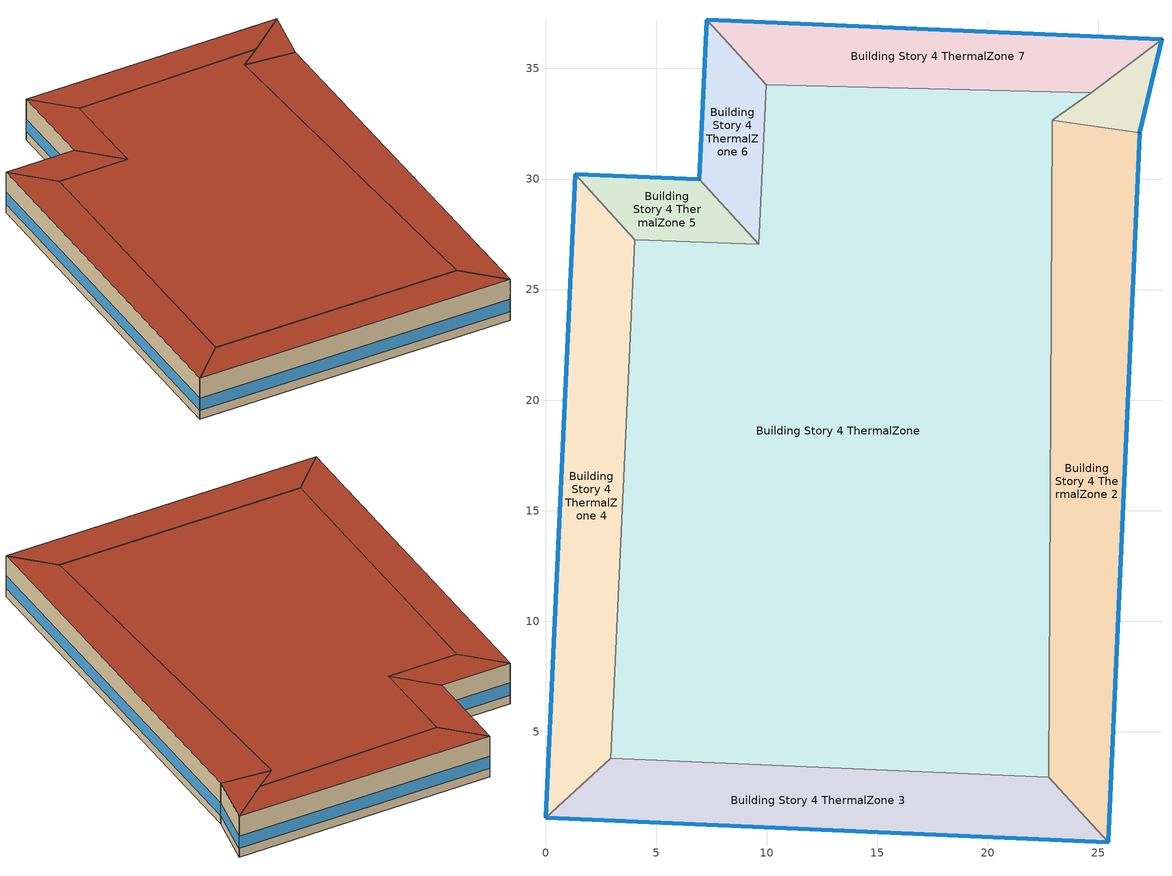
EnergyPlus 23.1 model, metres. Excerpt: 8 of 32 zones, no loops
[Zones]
Building Story 4 ThermalZone
 floor adiabatic (Typical Interior Ceiling): 24.69,33.91 22.92,32.65 22.75,2.95 2.95,3.81 4.04,27.26 9.65,27.04 9.98,34.25 z10.8
 wall adiabatic (Typical Interior Wall): 22.92,32.65 24.69,33.91 9.98,34.25 9.65,27.04 4.04,27.26 2.95,3.81 22.75,2.95 22.92,32.65 z10.8:14.4
 roof outside (Typical IEAD Roof - Highly Reflective R-25.64): 9.98,34.25 9.65,27.04 4.04,27.26 2.95,3.81 22.75,2.95 22.92,32.65 24.69,33.91 z14.4
Building Story 4 ThermalZone 1
 floor adiabatic (Typical Interior Ceiling): 27.88,36.32 26.88,32.1 22.92,32.65 24.69,33.91 z10.8
 wall outside (Typical Insulated Steel Framed Exterior Wall R-12.99): 26.88,32.1 27.88,36.32 z10.8:14.4
 wall adiabatic (Typical Interior Wall): 27.88,36.32 24.69,33.91 22.92,32.65 26.88,32.1 z10.8:14.4
 window (U 0.55 SHGC 0.25): 26.88,32.12 27.88,36.29 z11.56:12.65
 roof outside (Typical IEAD Roof - Highly Reflective R-25.64): 24.69,33.91 22.92,32.65 26.88,32.1 27.88,36.32 z14.4
Building Story 4 ThermalZone 2
 floor adiabatic (Typical Interior Ceiling): 26.88,32.1 25.46,0 22.75,2.95 22.92,32.65 z10.8
 wall outside (Typical Insulated Steel Framed Exterior Wall R-12.99): 25.46,0 26.88,32.1 z10.8:14.4
 wall adiabatic (Typical Interior Wall): 26.88,32.1 22.92,32.65 22.75,2.95 25.46,0 z10.8:14.4
 window (U 0.55 SHGC 0.25): 25.46,0.03 26.88,32.07 z11.56:12.64
 roof outside (Typical IEAD Roof - Highly Reflective R-25.64): 22.92,32.65 22.75,2.95 25.46,0 26.88,32.1 z14.4
Building Story 4 ThermalZone 3
 floor adiabatic (Typical Interior Ceiling): 25.46,0 0,1.11 2.95,3.81 22.75,2.95 z10.8
 wall outside (Typical Insulated Steel Framed Exterior Wall R-12.99): 0,1.11 25.46,0 z10.8:14.4
 wall adiabatic (Typical Interior Wall): 25.46,0 22.75,2.95 2.95,3.81 0,1.11 z10.8:14.4
 window (U 0.55 SHGC 0.25): 0.03,1.11 25.43,0 z11.56:12.64
 roof outside (Typical IEAD Roof - Highly Reflective R-25.64): 22.75,2.95 2.95,3.81 0,1.11 25.46,0 z14.4
Building Story 4 ThermalZone 4
 floor adiabatic (Typical Interior Ceiling): 0,1.11 1.34,30.21 4.04,27.26 2.95,3.81 z10.8
 wall outside (Typical Insulated Steel Framed Exterior Wall R-12.99): 1.34,30.21 0,1.11 z10.8:14.4
 wall adiabatic (Typical Interior Wall): 0,1.11 2.95,3.81 4.04,27.26 1.34,30.21 z10.8:14.4
 window (U 0.55 SHGC 0.25): 1.34,30.18 0,1.14 z11.56:12.64
 roof outside (Typical IEAD Roof - Highly Reflective R-25.64): 2.95,3.81 4.04,27.26 1.34,30.21 0,1.11 z14.4
Building Story 4 ThermalZone 5
 floor adiabatic (Typical Interior Ceiling): 1.34,30.21 6.95,29.99 9.65,27.04 4.04,27.26 z10.8
 wall outside (Typical Insulated Steel Framed Exterior Wall R-12.99): 6.95,29.99 1.34,30.21 z10.8:14.4
 wall adiabatic (Typical Interior Wall): 1.34,30.21 4.04,27.26 9.65,27.04 6.95,29.99 z10.8:14.4
 window (U 0.55 SHGC 0.25): 6.92,29.99 1.37,30.21 z11.56:12.65
 roof outside (Typical IEAD Roof - Highly Reflective R-25.64): 4.04,27.26 9.65,27.04 6.95,29.99 1.34,30.21 z14.4
Building Story 4 ThermalZone 6
 floor adiabatic (Typical Interior Ceiling): 6.95,29.99 7.28,37.21 9.98,34.25 9.65,27.04 z10.8
 wall outside (Typical Insulated Steel Framed Exterior Wall R-12.99): 7.28,37.21 6.95,29.99 z10.8:14.4
 wall adiabatic (Typical Interior Wall): 6.95,29.99 9.65,27.04 9.98,34.25 7.28,37.21 z10.8:14.4
 window (U 0.55 SHGC 0.25): 7.28,37.18 6.95,30.01 z11.56:12.65
 roof outside (Typical IEAD Roof - Highly Reflective R-25.64): 9.65,27.04 9.98,34.25 7.28,37.21 6.95,29.99 z14.4
Building Story 4 ThermalZone 7
 floor adiabatic (Typical Interior Ceiling): 7.28,37.21 27.88,36.32 24.69,33.91 9.98,34.25 z10.8
 wall outside (Typical Insulated Steel Framed Exterior Wall R-12.99): 27.88,36.32 7.28,37.21 z10.8:14.4
 wall adiabatic (Typical Interior Wall): 7.28,37.21 9.98,34.25 24.69,33.91 27.88,36.32 z10.8:14.4
 window (U 0.55 SHGC 0.25): 27.86,36.32 7.31,37.2 z11.56:12.64
 roof outside (Typical IEAD Roof - Highly Reflective R-25.64): 9.98,34.25 24.69,33.91 27.88,36.32 7.28,37.21 z14.4
[Building]
bld_38: Terrain=City
[Site:Location]
Jack Northrop Fld H_CA_USA: Latitude {deg}=41.3147; Longitude {deg}=-105.584; Time Zone {hr}=-8; Elevation {m}=21
[Site:GroundTemperature:FCfactorMethod]
18.8, 14.3, 13.6, 13.2, 13.3, 12.6, 15.3, 15.6, 17.7, 19.4, 19.7, 18.5
[Site:WaterMainsTemperature]
Calculation Method=Correlation; Annual Average Outdoor Air Temperature {C}=8.96667; Maximum Difference In Monthly Average Outdoor Air Temperatures {deltaC}=26.2
[SizingPeriod:DesignDay] Day of Month=21; Dry-Bulb Temperature Range Modifier Type=DefaultMultipliers; Humidity Condition Type=Wetbulb; Barometric Pressure {Pa}=98769; Rain Indicator=No; Snow Indicator=No; Daylight Saving Time Indicator=No; Begin Environment Reset Mode=FullResetAtBeginEnvironment
Name | Month | Day Type | Maximum Dry-Bulb Temperature {C} | Daily Dry-Bulb Temperature Range {deltaC} | Wetbulb or DewPoint at Maximum Dry-Bulb {C} | Wind Speed {m/s} | Wind Direction {deg} | Solar Model Indicator | ASHRAE Clear Sky Optical Depth for Beam Irradiance (taub) | ASHRAE Clear Sky Optical Depth for Diffuse Irradiance (taud) | Sky Clearness
Buffalo Niagara Intl Ap Ann Clg .4% Condns DB=>MWB 1 | 7 | SummerDesignDay | 30.3 | 9.3 | 21.8 | 5.7 | 240 | ASHRAETau | 0.462 | 2.001
Buffalo Niagara Intl Ap Ann Clg .4% Condns WB=>MDB 1 | 7 | SummerDesignDay | 27.8 | 9.3 | 23.8 | 5.7 | 240 | ASHRAETau | 0.462 | 2.001
Buffalo Niagara Intl Ap Ann Htg 99.6% Condns DB 1 | 1 | WinterDesignDay | -16.3 | 0 | -16.3 | 5.1 | 270 | ASHRAEClearSky |  |  | 0
[Material]
Name | Roughness | Thickness {m} | Conductivity {W/m-K} | Density {kg/m3} | Specific Heat {J/kg-K} | Thermal Absorptance | Solar Absorptance | Visible Absorptance
100mm Normalweight concrete floor | MediumRough | 0.1016 | 2.31045 | 2322 | 832.557 | 0.9 | 0.7 | 0.7
25mm Stucco | Smooth | 0.0254 | 0.72 | 1856 | 840 | 0.9 | 0.7 | 0.7
5/8 in. Gypsum Board | MediumSmooth | 0.0159 | 0.16 | 800 | 1090 | 0.9 | 0.7 | 0.7
G01 13mm gypsum board | Smooth | 0.0127 | 0.160031 | 800.001 | 1090.73 | 0.9 | 0.7 | 0.5
Metal Roof Surface | Smooth | 0.0008 | 45.28 | 7824 | 500 | 0.9 | 0.7 | 0.7
Roof Membrane - Highly Reflective | VeryRough | 0.0095 | 0.16 | 1121.29 | 1460 | 0.75 | 0.45 | 0.7
Std Wood 6inch 1; Std Wood 6inch 2 | MediumSmooth | 0.15 | 0.12 | 540 | 1210 | 0.9 | 0.7 | 0.7
[Material:NoMass] Roughness=Smooth; Thermal Absorptance=0.9; Solar Absorptance=0.7
Name | Thermal Resistance {m2-K/W} | Visible Absorptance
CP02 CARPET PAD | 0.21648 | 0.8
Typical Insulation R-10.81 | 1.90342 | 0.7
Typical Insulation R-24.52 | 4.31889 | 0.7
[WindowMaterial:Gas]
Gap_1_W_0_0032: Gas Type=Air; Thickness {m}=0.0032
[WindowMaterial:Glazing] Optical Data Type=SpectralAverage; Infrared Transmittance at Normal Incidence=0; Back Side Infrared Hemispherical Emissivity=0.84; Conductivity {W/m-K}=1; Dirt Correction Factor for Solar and Visible Transmittance=1; Solar Diffusing=No
Name | Thickness {m} | Solar Transmittance at Normal Incidence | Front Side Solar Reflectance at Normal Incidence | Back Side Solar Reflectance at Normal Incidence | Visible Transmittance at Normal Incidence | Front Side Visible Reflectance at Normal Incidence | Back Side Visible Reflectance at Normal Incidence | Front Side Infrared Hemispherical Emissivity
Glass_2022F_LayerAvg | 0.0039 | 0.355897 | 0.394095 | 0.265645 | 0.677694 | 0.042734 | 0.05547 | 0.046
Glass_2175_LayerAvg | 0.0086 | 0.167758 | 0.217606 | 0.437978 | 0.416044 | 0.078729 | 0.10654 | 0.84
[Construction]
InteriorFurnishings 1: Std Wood 6inch 1
InteriorFurnishings 2: Std Wood 6inch 2
Typical IEAD Roof - Highly Reflective R-25.64: Roof Membrane - Highly Reflective, Typical Insulation R-24.52, Metal Roof Surface
Typical Insulated Steel Framed Exterior Wall R-12.99: 25mm Stucco, 5/8 in. Gypsum Board, Typical Insulation R-10.81, 5/8 in. Gypsum Board
Typical Interior Ceiling: CP02 CARPET PAD, 100mm Normalweight concrete floor
Typical Interior Wall: G01 13mm gypsum board, G01 13mm gypsum board
U 0.55 SHGC 0.25: Glass_2175_LayerAvg, Gap_1_W_0_0032, Glass_2022F_LayerAvg
[Zone] Multiplier=1; Part of Total Floor Area=Yes
Building Story 4 ThermalZone; Building Story 4 ThermalZone 1; Building Story 4 ThermalZone 2; Building Story 4 ThermalZone 3; Building Story 4 ThermalZone 4; Building Story 4 ThermalZone 5; Building Story 4 ThermalZone 6; Building Story 4 ThermalZone 7
[Space] Space Type=Story Top Blended Space Type
Name | Zone
Building Story 4 Space | Building Story 4 ThermalZone
Building Story 4 Space 1 | Building Story 4 ThermalZone 1
Building Story 4 Space 2 | Building Story 4 ThermalZone 2
Building Story 4 Space 3 | Building Story 4 ThermalZone 3
Building Story 4 Space 4 | Building Story 4 ThermalZone 4
Building Story 4 Space 5 | Building Story 4 ThermalZone 5
Building Story 4 Space 6 | Building Story 4 ThermalZone 6
Building Story 4 Space 7 | Building Story 4 ThermalZone 7
[SpaceList]
Story Top Blended Space Type: Building Story 4 Space 3, Building Story 4 Space 6, Building Story 4 Space 1, Building Story 4 Space, Building Story 4 Space 2, Building Story 4 Space 5, Building Story 4 Space 7, Building Story 4 Space 4
[InternalMass]
Name | Construction | Zone or ZoneList | Space or SpaceList | Surface Area {m2}
Building Story 4 Space 3 Office WholeBuilding - Lg Office A  - Story Top Mass; Building Story 4 Space 3 Office WholeBuilding - Lg Office C  - Story Top Mass | InteriorFurnishings 1 | Building Story 4 ThermalZone 3 | Building Story 4 Space 3 | 18.0313
Building Story 4 Space 6 Office WholeBuilding - Lg Office A  - Story Top Mass; Building Story 4 Space 6 Office WholeBuilding - Lg Office C  - Story Top Mass | InteriorFurnishings 1 | Building Story 4 ThermalZone 6 | Building Story 4 Space 6 | 5.76603
Building Story 4 Space 1 Office WholeBuilding - Lg Office A  - Story Top Mass; Building Story 4 Space 1 Office WholeBuilding - Lg Office C  - Story Top Mass | InteriorFurnishings 1 | Building Story 4 ThermalZone 1 | Building Story 4 Space 1 | 2.39367
Building Story 4 Space Office WholeBuilding - Lg Office A  - Story Top Mass; Building Story 4 Space Office WholeBuilding - Lg Office C  - Story Top Mass | InteriorFurnishings 1 | Building Story 4 ThermalZone | Building Story 4 Space | 155.354
Building Story 4 Space 2 Office WholeBuilding - Lg Office A  - Story Top Mass; Building Story 4 Space 2 Office WholeBuilding - Lg Office C  - Story Top Mass | InteriorFurnishings 1 | Building Story 4 ThermalZone 2 | Building Story 4 Space 2 | 29.3762
Building Story 4 Space 5 Office WholeBuilding - Lg Office A  - Story Top Mass; Building Story 4 Space 5 Office WholeBuilding - Lg Office C  - Story Top Mass | InteriorFurnishings 1 | Building Story 4 ThermalZone 5 | Building Story 4 Space 5 | 4.48598
Building Story 4 Space 7 Office WholeBuilding - Lg Office A  - Story Top Mass; Building Story 4 Space 7 Office WholeBuilding - Lg Office C  - Story Top Mass | InteriorFurnishings 1 | Building Story 4 ThermalZone 7 | Building Story 4 Space 7 | 13.3725
Building Story 4 Space 4 Office WholeBuilding - Lg Office A  - Story Top Mass; Building Story 4 Space 4 Office WholeBuilding - Lg Office C  - Story Top Mass | InteriorFurnishings 1 | Building Story 4 ThermalZone 4 | Building Story 4 Space 4 | 20.9696
Building Story 4 Space 3 Office WholeBuilding - Lg Office A end_a - Story Top Mass; Building Story 4 Space 3 Office WholeBuilding - Lg Office A end_b - Story Top Mass; Building Story 4 Space 3 Office WholeBuilding - Lg Office C end_a - Story Top Mass; Building Story 4 Space 3 Office WholeBuilding - Lg Office C end_b - Story Top Mass | InteriorFurnishings 1 | Building Story 4 ThermalZone 3 | Building Story 4 Space 3 | 3.01233
Building Story 4 Space 6 Office WholeBuilding - Lg Office A end_a - Story Top Mass; Building Story 4 Space 6 Office WholeBuilding - Lg Office A end_b - Story Top Mass; Building Story 4 Space 6 Office WholeBuilding - Lg Office C end_a - Story Top Mass; Building Story 4 Space 6 Office WholeBuilding - Lg Office C end_b - Story Top Mass | InteriorFurnishings 1 | Building Story 4 ThermalZone 6 | Building Story 4 Space 6 | 0.963278
Building Story 4 Space 1 Office WholeBuilding - Lg Office A end_a - Story Top Mass; Building Story 4 Space 1 Office WholeBuilding - Lg Office A end_b - Story Top Mass; Building Story 4 Space 1 Office WholeBuilding - Lg Office C end_a - Story Top Mass; Building Story 4 Space 1 Office WholeBuilding - Lg Office C end_b - Story Top Mass | InteriorFurnishings 1 | Building Story 4 ThermalZone 1 | Building Story 4 Space 1 | 0.39989
Building Story 4 Space Office WholeBuilding - Lg Office A end_a - Story Top Mass; Building Story 4 Space Office WholeBuilding - Lg Office A end_b - Story Top Mass; Building Story 4 Space Office WholeBuilding - Lg Office C end_a - Story Top Mass; Building Story 4 Space Office WholeBuilding - Lg Office C end_b - Story Top Mass | InteriorFurnishings 1 | Building Story 4 ThermalZone | Building Story 4 Space | 25.9535
Building Story 4 Space 2 Office WholeBuilding - Lg Office A end_a - Story Top Mass; Building Story 4 Space 2 Office WholeBuilding - Lg Office A end_b - Story Top Mass; Building Story 4 Space 2 Office WholeBuilding - Lg Office C end_a - Story Top Mass; Building Story 4 Space 2 Office WholeBuilding - Lg Office C end_b - Story Top Mass | InteriorFurnishings 1 | Building Story 4 ThermalZone 2 | Building Story 4 Space 2 | 4.90762
Building Story 4 Space 5 Office WholeBuilding - Lg Office A end_a - Story Top Mass; Building Story 4 Space 5 Office WholeBuilding - Lg Office A end_b - Story Top Mass; Building Story 4 Space 5 Office WholeBuilding - Lg Office C end_a - Story Top Mass; Building Story 4 Space 5 Office WholeBuilding - Lg Office C end_b - Story Top Mass | InteriorFurnishings 1 | Building Story 4 ThermalZone 5 | Building Story 4 Space 5 | 0.749432
Building Story 4 Space 7 Office WholeBuilding - Lg Office A end_a - Story Top Mass; Building Story 4 Space 7 Office WholeBuilding - Lg Office A end_b - Story Top Mass; Building Story 4 Space 7 Office WholeBuilding - Lg Office C end_a - Story Top Mass; Building Story 4 Space 7 Office WholeBuilding - Lg Office C end_b - Story Top Mass | InteriorFurnishings 1 | Building Story 4 ThermalZone 7 | Building Story 4 Space 7 | 2.23402
Building Story 4 Space 4 Office WholeBuilding - Lg Office A end_a - Story Top Mass; Building Story 4 Space 4 Office WholeBuilding - Lg Office A end_b - Story Top Mass; Building Story 4 Space 4 Office WholeBuilding - Lg Office C end_a - Story Top Mass; Building Story 4 Space 4 Office WholeBuilding - Lg Office C end_b - Story Top Mass | InteriorFurnishings 1 | Building Story 4 ThermalZone 4 | Building Story 4 Space 4 | 3.50321
Building Story 4 Space 3 Office WholeBuilding - Lg Office B  - Story Top Mass | InteriorFurnishings 1 | Building Story 4 ThermalZone 3 | Building Story 4 Space 3 | 59.9342
Building Story 4 Space 6 Office WholeBuilding - Lg Office B  - Story Top Mass | InteriorFurnishings 1 | Building Story 4 ThermalZone 6 | Building Story 4 Space 6 | 19.1657
Building Story 4 Space 1 Office WholeBuilding - Lg Office B  - Story Top Mass | InteriorFurnishings 1 | Building Story 4 ThermalZone 1 | Building Story 4 Space 1 | 7.95631
Building Story 4 Space Office WholeBuilding - Lg Office B  - Story Top Mass | InteriorFurnishings 1 | Building Story 4 ThermalZone | Building Story 4 Space | 516.378
Building Story 4 Space 2 Office WholeBuilding - Lg Office B  - Story Top Mass | InteriorFurnishings 1 | Building Story 4 ThermalZone 2 | Building Story 4 Space 2 | 97.6433
Building Story 4 Space 5 Office WholeBuilding - Lg Office B  - Story Top Mass | InteriorFurnishings 1 | Building Story 4 ThermalZone 5 | Building Story 4 Space 5 | 14.9109
Building Story 4 Space 7 Office WholeBuilding - Lg Office B  - Story Top Mass | InteriorFurnishings 1 | Building Story 4 ThermalZone 7 | Building Story 4 Space 7 | 44.4487
Building Story 4 Space 4 Office WholeBuilding - Lg Office B  - Story Top Mass | InteriorFurnishings 1 | Building Story 4 ThermalZone 4 | Building Story 4 Space 4 | 69.7008
Building Story 4 Space 3 Office WholeBuilding - Lg Office B end_a - Story Top Mass; Building Story 4 Space 3 Office WholeBuilding - Lg Office B end_b - Story Top Mass | InteriorFurnishings 1 | Building Story 4 ThermalZone 3 | Building Story 4 Space 3 | 10.0127
Building Story 4 Space 6 Office WholeBuilding - Lg Office B end_a - Story Top Mass; Building Story 4 Space 6 Office WholeBuilding - Lg Office B end_b - Story Top Mass | InteriorFurnishings 1 | Building Story 4 ThermalZone 6 | Building Story 4 Space 6 | 3.20183
Building Story 4 Space 1 Office WholeBuilding - Lg Office B end_a - Story Top Mass; Building Story 4 Space 1 Office WholeBuilding - Lg Office B end_b - Story Top Mass | InteriorFurnishings 1 | Building Story 4 ThermalZone 1 | Building Story 4 Space 1 | 1.32919
Building Story 4 Space Office WholeBuilding - Lg Office B end_a - Story Top Mass; Building Story 4 Space Office WholeBuilding - Lg Office B end_b - Story Top Mass | InteriorFurnishings 1 | Building Story 4 ThermalZone | Building Story 4 Space | 86.2667
Building Story 4 Space 2 Office WholeBuilding - Lg Office B end_a - Story Top Mass; Building Story 4 Space 2 Office WholeBuilding - Lg Office B end_b - Story Top Mass | InteriorFurnishings 1 | Building Story 4 ThermalZone 2 | Building Story 4 Space 2 | 16.3124
Building Story 4 Space 5 Office WholeBuilding - Lg Office B end_a - Story Top Mass; Building Story 4 Space 5 Office WholeBuilding - Lg Office B end_b - Story Top Mass | InteriorFurnishings 1 | Building Story 4 ThermalZone 5 | Building Story 4 Space 5 | 2.49103
Building Story 4 Space 7 Office WholeBuilding - Lg Office B end_a - Story Top Mass; Building Story 4 Space 7 Office WholeBuilding - Lg Office B end_b - Story Top Mass | InteriorFurnishings 1 | Building Story 4 ThermalZone 7 | Building Story 4 Space 7 | 7.42564
Building Story 4 Space 4 Office WholeBuilding - Lg Office B end_a - Story Top Mass; Building Story 4 Space 4 Office WholeBuilding - Lg Office B end_b - Story Top Mass | InteriorFurnishings 1 | Building Story 4 ThermalZone 4 | Building Story 4 Space 4 | 11.6443
Building Story 4 Space Mass | InteriorFurnishings 2 | Building Story 4 ThermalZone | Building Story 4 Space | 1103.43
Building Story 4 Space 1 Mass | InteriorFurnishings 2 | Building Story 4 ThermalZone 1 | Building Story 4 Space 1 | 17.0016
Building Story 4 Space 2 Mass | InteriorFurnishings 2 | Building Story 4 ThermalZone 2 | Building Story 4 Space 2 | 208.651
Building Story 4 Space 3 Mass | InteriorFurnishings 2 | Building Story 4 ThermalZone 3 | Building Story 4 Space 3 | 128.071
Building Story 4 Space 4 Mass | InteriorFurnishings 2 | Building Story 4 ThermalZone 4 | Building Story 4 Space 4 | 148.941
Building Story 4 Space 5 Mass | InteriorFurnishings 2 | Building Story 4 ThermalZone 5 | Building Story 4 Space 5 | 31.8626
Building Story 4 Space 6 Mass | InteriorFurnishings 2 | Building Story 4 ThermalZone 6 | Building Story 4 Space 6 | 40.9545
Building Story 4 Space 7 Mass | InteriorFurnishings 2 | Building Story 4 ThermalZone 7 | Building Story 4 Space 7 | 94.981
[Lights]
Office WholeBuilding - Lg Office Lights 2: Zone or ZoneList or Space or SpaceList=Story Top Blended Space Type; Schedule=OfficeLarge BLDG_LIGHT_SCH_2013; Design Level Calculation Method=Watts/Area; Watts per Zone Floor Area {W/m2}=8.82641; Return Air Fraction=0; Fraction Radiant=0.7; Fraction Visible=0.2; Fraction Replaceable=1
[People]
Office WholeBuilding - Lg Office People 2: Zone or ZoneList or Space or SpaceList=Story Top Blended Space Type; Number of People Schedule=OfficeLarge BLDG_OCC_SCH; Number of People Calculation Method=People/Area; People per Floor Area {person/m2}=0.0538196; Fraction Radiant=0.3; Activity Level Schedule=OfficeLarge ACTIVITY_SCH; Enable ASHRAE 55 Comfort Warnings=Yes; Mean Radiant Temperature Calculation Type=ZoneAveraged; Work Efficiency Schedule=Work Efficiency Schedule; Clothing Insulation Schedule=Clothing Schedule; Air Velocity Schedule=Air Velocity Schedule; Thermal Comfort Model 1 Type=Fanger
[ElectricEquipment]
Office WholeBuilding - Lg Office Elec Equip 2: Zone or ZoneList or Space or SpaceList=Story Top Blended Space Type; Schedule=OfficeLarge BLDG_EQUIP_SCH; Design Level Calculation Method=Watts/Area; Watts per Zone Floor Area {W/m2}=8.07007; Fraction Latent=0; Fraction Radiant=0.5; Fraction Lost=0
[ZoneInfiltration:DesignFlowRate] Zone or ZoneList or Space or SpaceList=Story Top Blended Space Type; Schedule=Always On Discrete; Design Flow Rate Calculation Method=Flow/ExteriorArea; Constant Term Coefficient=0; Temperature Term Coefficient=0; Velocity Term Coefficient=0.224; Velocity Squared Term Coefficient=0
Name | Flow Rate per Exterior Surface Area {m3/s-m2}
Office WholeBuilding - Lg Office A  - Story Top Infiltration; Office WholeBuilding - Lg Office C  - Story Top Infiltration | 3.77172e-05
Office WholeBuilding - Lg Office A end_a - Story Top Infiltration; Office WholeBuilding - Lg Office A end_b - Story Top Infiltration; Office WholeBuilding - Lg Office C end_a - Story Top Infiltration; Office WholeBuilding - Lg Office C end_b - Story Top Infiltration | 1.26021e-05
Office WholeBuilding - Lg Office B end_a - Story Top Infiltration; Office WholeBuilding - Lg Office B end_b - Story Top Infiltration | 2.09441e-05
[Daylighting:Controls] Lighting Control Type=Stepped; Minimum Input Power Fraction for Continuous or ContinuousOff Dimming Control=0.3; Minimum Light Output Fraction for Continuous or ContinuousOff Dimming Control=0.2; Number of Stepped Control Steps=3; Probability Lighting will be Reset When Needed in Manual Stepped Control=1; Glare Calculation Azimuth Angle of View Direction Clockwise from Zone y-Axis {deg}=-0; Maximum Allowable Discomfort Glare Index=22; Illuminance Setpoint at Reference Point 1 {lux}=377; Illuminance Setpoint at Reference Point 2 {lux}=377
Name | Zone or Space | Glare Calculation Daylighting Reference Point | Daylighting Reference Point 1 | Fraction of Lights Controlled by Reference Point 1 | Daylighting Reference Point 2 | Fraction of Lights Controlled by Reference Point 2
Building Story 4 ThermalZone 2 DaylightingControls | Building Story 4 ThermalZone 2 | Building Story 4 Space 2 Daylt Sensor 1 | Building Story 4 Space 2 Daylt Sensor 1 | 0.376 | Building Story 4 Space 2 Daylt Sensor 2 | 0.14
Building Story 4 ThermalZone 3 DaylightingControls | Building Story 4 ThermalZone 3 | Building Story 4 Space 3 Daylt Sensor 1 | Building Story 4 Space 3 Daylt Sensor 1 | 0.463 | Building Story 4 Space 3 Daylt Sensor 2 | 0.102
Building Story 4 ThermalZone 4 DaylightingControls | Building Story 4 ThermalZone 4 | Building Story 4 Space 4 Daylt Sensor 1 | Building Story 4 Space 4 Daylt Sensor 1 | 0.459 | Building Story 4 Space 4 Daylt Sensor 2 | 0.104
Building Story 4 ThermalZone 7 DaylightingControls | Building Story 4 ThermalZone 7 | Building Story 4 Space 7 Daylt Sensor 1 | Building Story 4 Space 7 Daylt Sensor 1 | 0.491 | Building Story 4 Space 7 Daylt Sensor 2 | 0.089
[AvailabilityManager:NightCycle] Applicability Schedule=Always On Discrete; Control Type=CycleOnAny; Thermostat Tolerance {deltaC}=1.9999; Cycling Run Time Control Type=Thermostat; Cycling Run Time {s}=1800
Name | Fan Schedule
Availability Manager Night Cycle 1 | 8 Zone PVAV Occ Sch
Availability Manager Night Cycle 2 | 8 Zone PVAV 1 Occ Sch
Availability Manager Night Cycle 3 | 8 Zone PVAV 2 Occ Sch
Availability Manager Night Cycle 4 | 8 Zone PVAV 3 Occ Sch
[AvailabilityManager:Scheduled] Schedule=Always On Discrete
8 Zone PVAV OA System Availability Manager; 8 Zone PVAV 1 OA System Availability Manager; 8 Zone PVAV 2 OA System Availability Manager; 8 Zone PVAV 3 OA System Availability Manager
[Exterior:Lights] Control Option=AstronomicalClock
Name | Schedule | Design Level {W}
Building Facades | Schedule Ruleset 1 | 598.938
Main Entries | Schedule Ruleset 2 | 240
Other Doors | Schedule Ruleset 2 | 173.719
Parking Areas and Drives | Schedule Ruleset 2 | 3654.73
[EnergyManagementSystem:Sensor]
Name | Output:Variable or Output:Meter Index Key | Output:Variable or Output:Meter
Ele_Sen | Whole Building | Facility Total Purchased Electricity Energy
Fut_Sen | NYSTc 2030 Future Hourly Emissions Sch | Schedule Value
His_Sen | New York 2019 Historical Hourly Emissions Sch | Schedule Value
Mains_Water_Temp_Sen | Environment | Site Mains Water Temperature
[EnergyManagementSystem:Actuator]
Mains_Water_Temp_Act: Actuated Component Unique=Mains Water Temperature; Actuated Component Type=Schedule:Constant; Actuated Component Control Type=Schedule Value
[EnergyManagementSystem:Program]
Emissions_Calc_Prgm: SET fut_hr_val = Fut_Sen; SET his_hr_val = His_Sen; SET fut_yr_val = 92; SET his_yr_val = 583; SET elec = Ele_Sen; SET conv = 1000000 * 60 * 60; SET conv_kg_mt = 0.001; SET fut_hr = (fut_hr_val * elec / conv) * conv_kg_mt; SET his_hr = (his_hr_val * elec / conv) * conv_kg_mt; SET fut_yr = (fut_yr_val * elec / conv) * conv_kg_mt; SET his_yr = (his_yr_val * elec / conv) * conv_kg_mt; SET fut_hr_intensity = fut_hr * 1000 / 38188.442920404916; SET his_hr_intensity = his_hr * 1000 / 38188.442920404916; SET fut_yr_intensity = fut_yr * 1000 / 38188.442920404916; SET his_yr_intensity = his_yr * 1000 / 38188.442920404916
Mains_Water_Prg: SET Mains_Water_Temp_Act = Mains_Water_Temp_Sen
[EnergyManagementSystem:ProgramCallingManager]
Emissions Calc Prgm: EndOfSystemTimestepBeforeHVACReporting; Emissions_Calc_Prgm
Mains_Water_Prg_Mgr: BeginTimestepBeforePredictor; Mains_Water_Prg
[EnergyManagementSystem:OutputVariable] Type of Data in Variable=Summed; Update Frequency=SystemTimestep; EMS Program or Subroutine=Emissions_Calc_Prgm
Name | EMS Variable | Units
Future_Annual_Electricity_Emissions | fut_yr | mt
Future_Annual_Electricity_Emissions_Intensity | fut_yr_intensity | kg/ft2
Future_Hourly_Electricity_Emissions | fut_hr | mt
Future_Hourly_Electricity_Emissions_Intensity | fut_hr_intensity | kg/ft2
Historical_Annual_Electricity_Emissions | his_yr | mt
Historical_Annual_Electricity_Emissions_Intensity | his_yr_intensity | kg/ft2
Historical_Hourly_Electricity_Emissions | his_hr | mt
Historical_Hourly_Electricity_Emissions_Intensity | his_hr_intensity | kg/ft2
[Schedule:Day:Interval]
OfficeLarge BLDG_LIGHT_SCH_2013 Wkdy Day: No, 05:00, 0.05, 06:00, 0.1, 07:00, 0.0905601, 08:00, 0.27168, 17:00, 0.815041, 18:00, 0.452801, 20:00, 0.27168, 22:00, 0.18112, 23:00, 0.0905601, 24:00, 0.0452801
OfficeLarge BLDG_LIGHT_SCH_2013 Sat Day: No, 06:00, 0.05, 08:00, 0.0905601, 12:00, 0.27168, 17:00, 0.13584, 19:00, 0.0452801, 24:00, 0.05
OfficeLarge BLDG_LIGHT_SCH_2013 Default: No, 05:00, 0.05, 18:00, 0.0452801, 24:00, 0.05
OfficeLarge BLDG_LIGHT_SCH_2013 Summer Design Day; Clothing Schedule Default Winter Clothes; 8 Zone PVAV Occ Sch Summer Design Day; 8 Zone PVAV Occ Sch Winter Design Day; 8 Zone PVAV 1 Occ Sch Summer Design Day; 8 Zone PVAV 1 Occ Sch Winter Design Day; OfficeLarge BLDG_EQUIP_SCH Summer Design Day; 8 Zone PVAV 2 Occ Sch Summer Design Day; 8 Zone PVAV 2 Occ Sch Winter Design Day; 8 Zone PVAV 3 Occ Sch Summer Design Day; 8 Zone PVAV 3 Occ Sch Winter Design Day: No, 24:00, 1
OfficeLarge BLDG_LIGHT_SCH_2013 Winter Design Day; Work Efficiency Schedule Default; 8 Zone PVAV Occ Sch Sunday; 8 Zone PVAV 1 Occ Sch Sunday; OfficeLarge BLDG_OCC_SCH Winter Design Day; OfficeLarge BLDG_EQUIP_SCH Winter Design Day; 8 Zone PVAV 2 Occ Sch Sunday; 8 Zone PVAV 3 Occ Sch Sunday: No, 24:00, 0
Air Velocity Schedule Default: No, 24:00, 0.2
8 Zone PVAV Occ Sch Thursday; 8 Zone PVAV Occ Sch Friday; 8 Zone PVAV Occ Sch Default; 8 Zone PVAV Occ Sch Tuesday; 8 Zone PVAV Occ Sch Wednesday; 8 Zone PVAV Occ Sch Tuesday 2; 8 Zone PVAV Occ Sch Wednesday 2; 8 Zone PVAV Occ Sch Thursday 2; 8 Zone PVAV Occ Sch Friday 2; 8 Zone PVAV Occ Sch Monday 2; 8 Zone PVAV 1 Occ Sch Default: No, 08:00, 0, 21:00, 1, 24:00, 0
8 Zone PVAV Occ Sch Wednesday 1; 8 Zone PVAV Occ Sch Thursday 1; 8 Zone PVAV Occ Sch Friday 1; 8 Zone PVAV Occ Sch Monday 1; 8 Zone PVAV Occ Sch Tuesday 1: No, 08:00, 0, 19:00, 1, 24:00, 0
OfficeLarge BLDG_OCC_SCH Wkdy Day: No, 06:00, 0, 07:00, 0.1, 08:00, 0.2, 12:00, 0.95, 13:00, 0.5, 17:00, 0.95, 18:00, 0.3, 22:00, 0.1, 24:00, 0.05
OfficeLarge BLDG_OCC_SCH Sat Day: No, 06:00, 0, 08:00, 0.1, 12:00, 0.3, 17:00, 0.1, 19:00, 0.05, 24:00, 0
OfficeLarge BLDG_OCC_SCH Default: No, 06:00, 0, 18:00, 0.05, 24:00, 0
OfficeLarge BLDG_OCC_SCH Summer Design Day: No, 06:00, 0, 22:00, 1, 24:00, 0.05
OfficeLarge ACTIVITY_SCH Default; OfficeLarge ACTIVITY_SCH Summer Design Day; OfficeLarge ACTIVITY_SCH Winter Design Day: No, 24:00, 120
OfficeLarge BLDG_EQUIP_SCH Wkdy Day: No, 08:00, 0.4, 12:00, 0.9, 13:00, 0.8, 17:00, 0.9, 18:00, 0.5, 24:00, 0.4
OfficeLarge BLDG_EQUIP_SCH Sat Day: No, 06:00, 0.3, 08:00, 0.4, 12:00, 0.5, 17:00, 0.35, 24:00, 0.3
OfficeLarge BLDG_EQUIP_SCH Default: No, 24:00, 0.3
8 Zone PVAV 2 Occ Sch Default: No, 08:00, 0, 18:00, 1, 24:00, 0
8 Zone PVAV 3 Occ Sch Default: No, 07:00, 0, 18:00, 1, 24:00, 0
8 Zone PVAV 3 Occ Sch Saturday: No, 08:00, 0, 12:00, 1, 24:00, 0
Schedule Day 103: No, 06:00, 0, 24:00, 1
Schedule Day 104: No, 06:00, 0.7, 24:00, 1
[Schedule:Week:Daily]
OfficeLarge BLDG_LIGHT_SCH_2013 Week Rule - Jan1-Jan3: OfficeLarge BLDG_LIGHT_SCH_2013 Wkdy Day, OfficeLarge BLDG_LIGHT_SCH_2013 Wkdy Day, OfficeLarge BLDG_LIGHT_SCH_2013 Wkdy Day, OfficeLarge BLDG_LIGHT_SCH_2013 Wkdy Day, OfficeLarge BLDG_LIGHT_SCH_2013 Wkdy Day, OfficeLarge BLDG_LIGHT_SCH_2013 Wkdy Day, OfficeLarge BLDG_LIGHT_SCH_2013 Sat Day, OfficeLarge BLDG_LIGHT_SCH_2013 Default, OfficeLarge BLDG_LIGHT_SCH_2013 Summer Design Day, OfficeLarge BLDG_LIGHT_SCH_2013 Winter Design Day, OfficeLarge BLDG_LIGHT_SCH_2013 Default, OfficeLarge BLDG_LIGHT_SCH_2013 Default
OfficeLarge BLDG_LIGHT_SCH_2013 Week Rule - Jan4-Dec31: OfficeLarge BLDG_LIGHT_SCH_2013 Default, OfficeLarge BLDG_LIGHT_SCH_2013 Wkdy Day, OfficeLarge BLDG_LIGHT_SCH_2013 Wkdy Day, OfficeLarge BLDG_LIGHT_SCH_2013 Wkdy Day, OfficeLarge BLDG_LIGHT_SCH_2013 Wkdy Day, OfficeLarge BLDG_LIGHT_SCH_2013 Wkdy Day, OfficeLarge BLDG_LIGHT_SCH_2013 Sat Day, OfficeLarge BLDG_LIGHT_SCH_2013 Default, OfficeLarge BLDG_LIGHT_SCH_2013 Summer Design Day, OfficeLarge BLDG_LIGHT_SCH_2013 Winter Design Day, OfficeLarge BLDG_LIGHT_SCH_2013 Default, OfficeLarge BLDG_LIGHT_SCH_2013 Default
Work Efficiency Schedule Week Rule - Jan1-Dec31: Work Efficiency Schedule Default, Work Efficiency Schedule Default, Work Efficiency Schedule Default, Work Efficiency Schedule Default, Work Efficiency Schedule Default, Work Efficiency Schedule Default, Work Efficiency Schedule Default, Work Efficiency Schedule Default, Work Efficiency Schedule Default, Work Efficiency Schedule Default, Work Efficiency Schedule Default, Work Efficiency Schedule Default
Clothing Schedule Week Rule - Jan1-Dec31: Clothing Schedule Default Winter Clothes, Clothing Schedule Default Winter Clothes, Clothing Schedule Default Winter Clothes, Clothing Schedule Default Winter Clothes, Clothing Schedule Default Winter Clothes, Clothing Schedule Default Winter Clothes, Clothing Schedule Default Winter Clothes, Clothing Schedule Default Winter Clothes, Clothing Schedule Default Winter Clothes, Clothing Schedule Default Winter Clothes, Clothing Schedule Default Winter Clothes, Clothing Schedule Default Winter Clothes
Air Velocity Schedule Week Rule - Jan1-Dec31: Air Velocity Schedule Default, Air Velocity Schedule Default, Air Velocity Schedule Default, Air Velocity Schedule Default, Air Velocity Schedule Default, Air Velocity Schedule Default, Air Velocity Schedule Default, Air Velocity Schedule Default, Air Velocity Schedule Default, Air Velocity Schedule Default, Air Velocity Schedule Default, Air Velocity Schedule Default
8 Zone PVAV Occ Sch Week Rule - Jan1-Jan3: 8 Zone PVAV Occ Sch Thursday, 8 Zone PVAV Occ Sch Thursday, 8 Zone PVAV Occ Sch Thursday, 8 Zone PVAV Occ Sch Thursday, 8 Zone PVAV Occ Sch Thursday, 8 Zone PVAV Occ Sch Friday, 8 Zone PVAV Occ Sch Sunday, 8 Zone PVAV Occ Sch Default, 8 Zone PVAV Occ Sch Summer Design Day, 8 Zone PVAV Occ Sch Winter Design Day, 8 Zone PVAV Occ Sch Default, 8 Zone PVAV Occ Sch Default
8 Zone PVAV Occ Sch Week Rule - Jan4-Jun27: 8 Zone PVAV Occ Sch Sunday, 8 Zone PVAV Occ Sch Default, 8 Zone PVAV Occ Sch Tuesday, 8 Zone PVAV Occ Sch Wednesday, 8 Zone PVAV Occ Sch Thursday, 8 Zone PVAV Occ Sch Friday, 8 Zone PVAV Occ Sch Sunday, 8 Zone PVAV Occ Sch Default, 8 Zone PVAV Occ Sch Summer Design Day, 8 Zone PVAV Occ Sch Winter Design Day, 8 Zone PVAV Occ Sch Default, 8 Zone PVAV Occ Sch Default
8 Zone PVAV Occ Sch Week Rule - Jun28-Jul4: 8 Zone PVAV Occ Sch Sunday, 8 Zone PVAV Occ Sch Default, 8 Zone PVAV Occ Sch Tuesday, 8 Zone PVAV Occ Sch Wednesday 1, 8 Zone PVAV Occ Sch Thursday 1, 8 Zone PVAV Occ Sch Friday 1, 8 Zone PVAV Occ Sch Sunday, 8 Zone PVAV Occ Sch Default, 8 Zone PVAV Occ Sch Summer Design Day, 8 Zone PVAV Occ Sch Winter Design Day, 8 Zone PVAV Occ Sch Default, 8 Zone PVAV Occ Sch Default
8 Zone PVAV Occ Sch Week Rule - Jul5-Aug29: 8 Zone PVAV Occ Sch Sunday, 8 Zone PVAV Occ Sch Monday 1, 8 Zone PVAV Occ Sch Tuesday 1, 8 Zone PVAV Occ Sch Wednesday 1, 8 Zone PVAV Occ Sch Thursday 1, 8 Zone PVAV Occ Sch Friday 1, 8 Zone PVAV Occ Sch Sunday, 8 Zone PVAV Occ Sch Default, 8 Zone PVAV Occ Sch Summer Design Day, 8 Zone PVAV Occ Sch Winter Design Day, 8 Zone PVAV Occ Sch Default, 8 Zone PVAV Occ Sch Default
8 Zone PVAV Occ Sch Week Rule - Aug30-Sep5: 8 Zone PVAV Occ Sch Sunday, 8 Zone PVAV Occ Sch Monday 1, 8 Zone PVAV Occ Sch Tuesday 2, 8 Zone PVAV Occ Sch Wednesday 2, 8 Zone PVAV Occ Sch Thursday 2, 8 Zone PVAV Occ Sch Friday 2, 8 Zone PVAV Occ Sch Sunday, 8 Zone PVAV Occ Sch Default, 8 Zone PVAV Occ Sch Summer Design Day, 8 Zone PVAV Occ Sch Winter Design Day, 8 Zone PVAV Occ Sch Default, 8 Zone PVAV Occ Sch Default
8 Zone PVAV Occ Sch Week Rule - Sep6-Dec31: 8 Zone PVAV Occ Sch Sunday, 8 Zone PVAV Occ Sch Monday 2, 8 Zone PVAV Occ Sch Tuesday 2, 8 Zone PVAV Occ Sch Wednesday 2, 8 Zone PVAV Occ Sch Thursday 2, 8 Zone PVAV Occ Sch Friday 2, 8 Zone PVAV Occ Sch Sunday, 8 Zone PVAV Occ Sch Default, 8 Zone PVAV Occ Sch Summer Design Day, 8 Zone PVAV Occ Sch Winter Design Day, 8 Zone PVAV Occ Sch Default, 8 Zone PVAV Occ Sch Default
8 Zone PVAV 1 Occ Sch Week Rule - Jan1-Jan3: 8 Zone PVAV 1 Occ Sch Default, 8 Zone PVAV 1 Occ Sch Default, 8 Zone PVAV 1 Occ Sch Default, 8 Zone PVAV 1 Occ Sch Default, 8 Zone PVAV 1 Occ Sch Default, 8 Zone PVAV 1 Occ Sch Default, 8 Zone PVAV 1 Occ Sch Sunday, 8 Zone PVAV 1 Occ Sch Default, 8 Zone PVAV 1 Occ Sch Summer Design Day, 8 Zone PVAV 1 Occ Sch Winter Design Day, 8 Zone PVAV 1 Occ Sch Default, 8 Zone PVAV 1 Occ Sch Default
8 Zone PVAV 1 Occ Sch Week Rule - Jan4-Dec31: 8 Zone PVAV 1 Occ Sch Sunday, 8 Zone PVAV 1 Occ Sch Default, 8 Zone PVAV 1 Occ Sch Default, 8 Zone PVAV 1 Occ Sch Default, 8 Zone PVAV 1 Occ Sch Default, 8 Zone PVAV 1 Occ Sch Default, 8 Zone PVAV 1 Occ Sch Sunday, 8 Zone PVAV 1 Occ Sch Default, 8 Zone PVAV 1 Occ Sch Summer Design Day, 8 Zone PVAV 1 Occ Sch Winter Design Day, 8 Zone PVAV 1 Occ Sch Default, 8 Zone PVAV 1 Occ Sch Default
OfficeLarge BLDG_OCC_SCH Week Rule - Jan1-Jan3: OfficeLarge BLDG_OCC_SCH Wkdy Day, OfficeLarge BLDG_OCC_SCH Wkdy Day, OfficeLarge BLDG_OCC_SCH Wkdy Day, OfficeLarge BLDG_OCC_SCH Wkdy Day, OfficeLarge BLDG_OCC_SCH Wkdy Day, OfficeLarge BLDG_OCC_SCH Wkdy Day, OfficeLarge BLDG_OCC_SCH Sat Day, OfficeLarge BLDG_OCC_SCH Default, OfficeLarge BLDG_OCC_SCH Summer Design Day, OfficeLarge BLDG_OCC_SCH Winter Design Day, OfficeLarge BLDG_OCC_SCH Default, OfficeLarge BLDG_OCC_SCH Default
OfficeLarge BLDG_OCC_SCH Week Rule - Jan4-Dec31: OfficeLarge BLDG_OCC_SCH Default, OfficeLarge BLDG_OCC_SCH Wkdy Day, OfficeLarge BLDG_OCC_SCH Wkdy Day, OfficeLarge BLDG_OCC_SCH Wkdy Day, OfficeLarge BLDG_OCC_SCH Wkdy Day, OfficeLarge BLDG_OCC_SCH Wkdy Day, OfficeLarge BLDG_OCC_SCH Sat Day, OfficeLarge BLDG_OCC_SCH Default, OfficeLarge BLDG_OCC_SCH Summer Design Day, OfficeLarge BLDG_OCC_SCH Winter Design Day, OfficeLarge BLDG_OCC_SCH Default, OfficeLarge BLDG_OCC_SCH Default
OfficeLarge ACTIVITY_SCH Week Rule - Jan1-Dec31: OfficeLarge ACTIVITY_SCH Default, OfficeLarge ACTIVITY_SCH Default, OfficeLarge ACTIVITY_SCH Default, OfficeLarge ACTIVITY_SCH Default, OfficeLarge ACTIVITY_SCH Default, OfficeLarge ACTIVITY_SCH Default, OfficeLarge ACTIVITY_SCH Default, OfficeLarge ACTIVITY_SCH Default, OfficeLarge ACTIVITY_SCH Summer Design Day, OfficeLarge ACTIVITY_SCH Winter Design Day, OfficeLarge ACTIVITY_SCH Default, OfficeLarge ACTIVITY_SCH Default
OfficeLarge BLDG_EQUIP_SCH Week Rule - Jan1-Jan3: OfficeLarge BLDG_EQUIP_SCH Wkdy Day, OfficeLarge BLDG_EQUIP_SCH Wkdy Day, OfficeLarge BLDG_EQUIP_SCH Wkdy Day, OfficeLarge BLDG_EQUIP_SCH Wkdy Day, OfficeLarge BLDG_EQUIP_SCH Wkdy Day, OfficeLarge BLDG_EQUIP_SCH Wkdy Day, OfficeLarge BLDG_EQUIP_SCH Sat Day, OfficeLarge BLDG_EQUIP_SCH Default, OfficeLarge BLDG_EQUIP_SCH Summer Design Day, OfficeLarge BLDG_EQUIP_SCH Winter Design Day, OfficeLarge BLDG_EQUIP_SCH Default, OfficeLarge BLDG_EQUIP_SCH Default
OfficeLarge BLDG_EQUIP_SCH Week Rule - Jan4-Dec31: OfficeLarge BLDG_EQUIP_SCH Default, OfficeLarge BLDG_EQUIP_SCH Wkdy Day, OfficeLarge BLDG_EQUIP_SCH Wkdy Day, OfficeLarge BLDG_EQUIP_SCH Wkdy Day, OfficeLarge BLDG_EQUIP_SCH Wkdy Day, OfficeLarge BLDG_EQUIP_SCH Wkdy Day, OfficeLarge BLDG_EQUIP_SCH Sat Day, OfficeLarge BLDG_EQUIP_SCH Default, OfficeLarge BLDG_EQUIP_SCH Summer Design Day, OfficeLarge BLDG_EQUIP_SCH Winter Design Day, OfficeLarge BLDG_EQUIP_SCH Default, OfficeLarge BLDG_EQUIP_SCH Default
8 Zone PVAV 2 Occ Sch Week Rule - Jan1-Jan3: 8 Zone PVAV 2 Occ Sch Default, 8 Zone PVAV 2 Occ Sch Default, 8 Zone PVAV 2 Occ Sch Default, 8 Zone PVAV 2 Occ Sch Default, 8 Zone PVAV 2 Occ Sch Default, 8 Zone PVAV 2 Occ Sch Default, 8 Zone PVAV 2 Occ Sch Sunday, 8 Zone PVAV 2 Occ Sch Default, 8 Zone PVAV 2 Occ Sch Summer Design Day, 8 Zone PVAV 2 Occ Sch Winter Design Day, 8 Zone PVAV 2 Occ Sch Default, 8 Zone PVAV 2 Occ Sch Default
8 Zone PVAV 2 Occ Sch Week Rule - Jan4-Dec31: 8 Zone PVAV 2 Occ Sch Sunday, 8 Zone PVAV 2 Occ Sch Default, 8 Zone PVAV 2 Occ Sch Default, 8 Zone PVAV 2 Occ Sch Default, 8 Zone PVAV 2 Occ Sch Default, 8 Zone PVAV 2 Occ Sch Default, 8 Zone PVAV 2 Occ Sch Sunday, 8 Zone PVAV 2 Occ Sch Default, 8 Zone PVAV 2 Occ Sch Summer Design Day, 8 Zone PVAV 2 Occ Sch Winter Design Day, 8 Zone PVAV 2 Occ Sch Default, 8 Zone PVAV 2 Occ Sch Default
8 Zone PVAV 3 Occ Sch Week Rule - Jan1-Jan3: 8 Zone PVAV 3 Occ Sch Default, 8 Zone PVAV 3 Occ Sch Default, 8 Zone PVAV 3 Occ Sch Default, 8 Zone PVAV 3 Occ Sch Default, 8 Zone PVAV 3 Occ Sch Default, 8 Zone PVAV 3 Occ Sch Default, 8 Zone PVAV 3 Occ Sch Saturday, 8 Zone PVAV 3 Occ Sch Default, 8 Zone PVAV 3 Occ Sch Summer Design Day, 8 Zone PVAV 3 Occ Sch Winter Design Day, 8 Zone PVAV 3 Occ Sch Default, 8 Zone PVAV 3 Occ Sch Default
8 Zone PVAV 3 Occ Sch Week Rule - Jan4-Dec31: 8 Zone PVAV 3 Occ Sch Sunday, 8 Zone PVAV 3 Occ Sch Default, 8 Zone PVAV 3 Occ Sch Default, 8 Zone PVAV 3 Occ Sch Default, 8 Zone PVAV 3 Occ Sch Default, 8 Zone PVAV 3 Occ Sch Default, 8 Zone PVAV 3 Occ Sch Saturday, 8 Zone PVAV 3 Occ Sch Default, 8 Zone PVAV 3 Occ Sch Summer Design Day, 8 Zone PVAV 3 Occ Sch Winter Design Day, 8 Zone PVAV 3 Occ Sch Default, 8 Zone PVAV 3 Occ Sch Default
Schedule Ruleset 1 Week Rule - Jan1-Dec31: Schedule Day 103, Schedule Day 103, Schedule Day 103, Schedule Day 103, Schedule Day 103, Schedule Day 103, Schedule Day 103, Schedule Day 103, Schedule Day 103, Schedule Day 103, Schedule Day 103, Schedule Day 103
Schedule Ruleset 2 Week Rule - Jan1-Dec31: Schedule Day 104, Schedule Day 104, Schedule Day 104, Schedule Day 104, Schedule Day 104, Schedule Day 104, Schedule Day 104, Schedule Day 104, Schedule Day 104, Schedule Day 104, Schedule Day 104, Schedule Day 104
[Schedule:Year]
OfficeLarge BLDG_LIGHT_SCH_2013: OfficeLarge BLDG_LIGHT_SCH_2013 Week Rule - Jan1-Jan3, 1, 1, 1, 3, OfficeLarge BLDG_LIGHT_SCH_2013 Week Rule - Jan4-Dec31, 1, 4, 12, 31
Work Efficiency Schedule: Work Efficiency Schedule Week Rule - Jan1-Dec31, 1, 1, 12, 31
Clothing Schedule: Clothing Schedule Week Rule - Jan1-Dec31, 1, 1, 12, 31
Air Velocity Schedule: Air Velocity Schedule Week Rule - Jan1-Dec31, 1, 1, 12, 31
8 Zone PVAV Occ Sch: 8 Zone PVAV Occ Sch Week Rule - Jan1-Jan3, 1, 1, 1, 3, 8 Zone PVAV Occ Sch Week Rule - Jan4-Jun27, 1, 4, 6, 27, 8 Zone PVAV Occ Sch Week Rule - Jun28-Jul4, 6, 28, 7, 4, 8 Zone PVAV Occ Sch Week Rule - Jul5-Aug29, 7, 5, 8, 29, 8 Zone PVAV Occ Sch Week Rule - Aug30-Sep5, 8, 30, 9, 5, 8 Zone PVAV Occ Sch Week Rule - Sep6-Dec31, 9, 6, 12, 31
8 Zone PVAV 1 Occ Sch: 8 Zone PVAV 1 Occ Sch Week Rule - Jan1-Jan3, 1, 1, 1, 3, 8 Zone PVAV 1 Occ Sch Week Rule - Jan4-Dec31, 1, 4, 12, 31
OfficeLarge BLDG_OCC_SCH: OfficeLarge BLDG_OCC_SCH Week Rule - Jan1-Jan3, 1, 1, 1, 3, OfficeLarge BLDG_OCC_SCH Week Rule - Jan4-Dec31, 1, 4, 12, 31
OfficeLarge ACTIVITY_SCH: OfficeLarge ACTIVITY_SCH Week Rule - Jan1-Dec31, 1, 1, 12, 31
OfficeLarge BLDG_EQUIP_SCH: OfficeLarge BLDG_EQUIP_SCH Week Rule - Jan1-Jan3, 1, 1, 1, 3, OfficeLarge BLDG_EQUIP_SCH Week Rule - Jan4-Dec31, 1, 4, 12, 31
8 Zone PVAV 2 Occ Sch: 8 Zone PVAV 2 Occ Sch Week Rule - Jan1-Jan3, 1, 1, 1, 3, 8 Zone PVAV 2 Occ Sch Week Rule - Jan4-Dec31, 1, 4, 12, 31
8 Zone PVAV 3 Occ Sch: 8 Zone PVAV 3 Occ Sch Week Rule - Jan1-Jan3, 1, 1, 1, 3, 8 Zone PVAV 3 Occ Sch Week Rule - Jan4-Dec31, 1, 4, 12, 31
Schedule Ruleset 1: Schedule Ruleset 1 Week Rule - Jan1-Dec31, 1, 1, 12, 31
Schedule Ruleset 2: Schedule Ruleset 2 Week Rule - Jan1-Dec31, 1, 1, 12, 31
[Schedule:Constant]
Always On Discrete: OnOff, 1
Mains Water Temperature: Temperature, 10
[Schedule:File] Rows to Skip at Top=1; Number of Hours of Data=8760; Column Separator=Comma; Interpolate to Timestep=No; Minutes per Item=60; Adjust Schedule for Daylight Savings=Yes
Name | File | Column Number
New York 2019 Historical Hourly Emissions Sch | historical_hourly_co2e_2019.csv | 9
NYSTc 2030 Future Hourly Emissions Sch | future_hourly_co2e_2030.csv | 10
